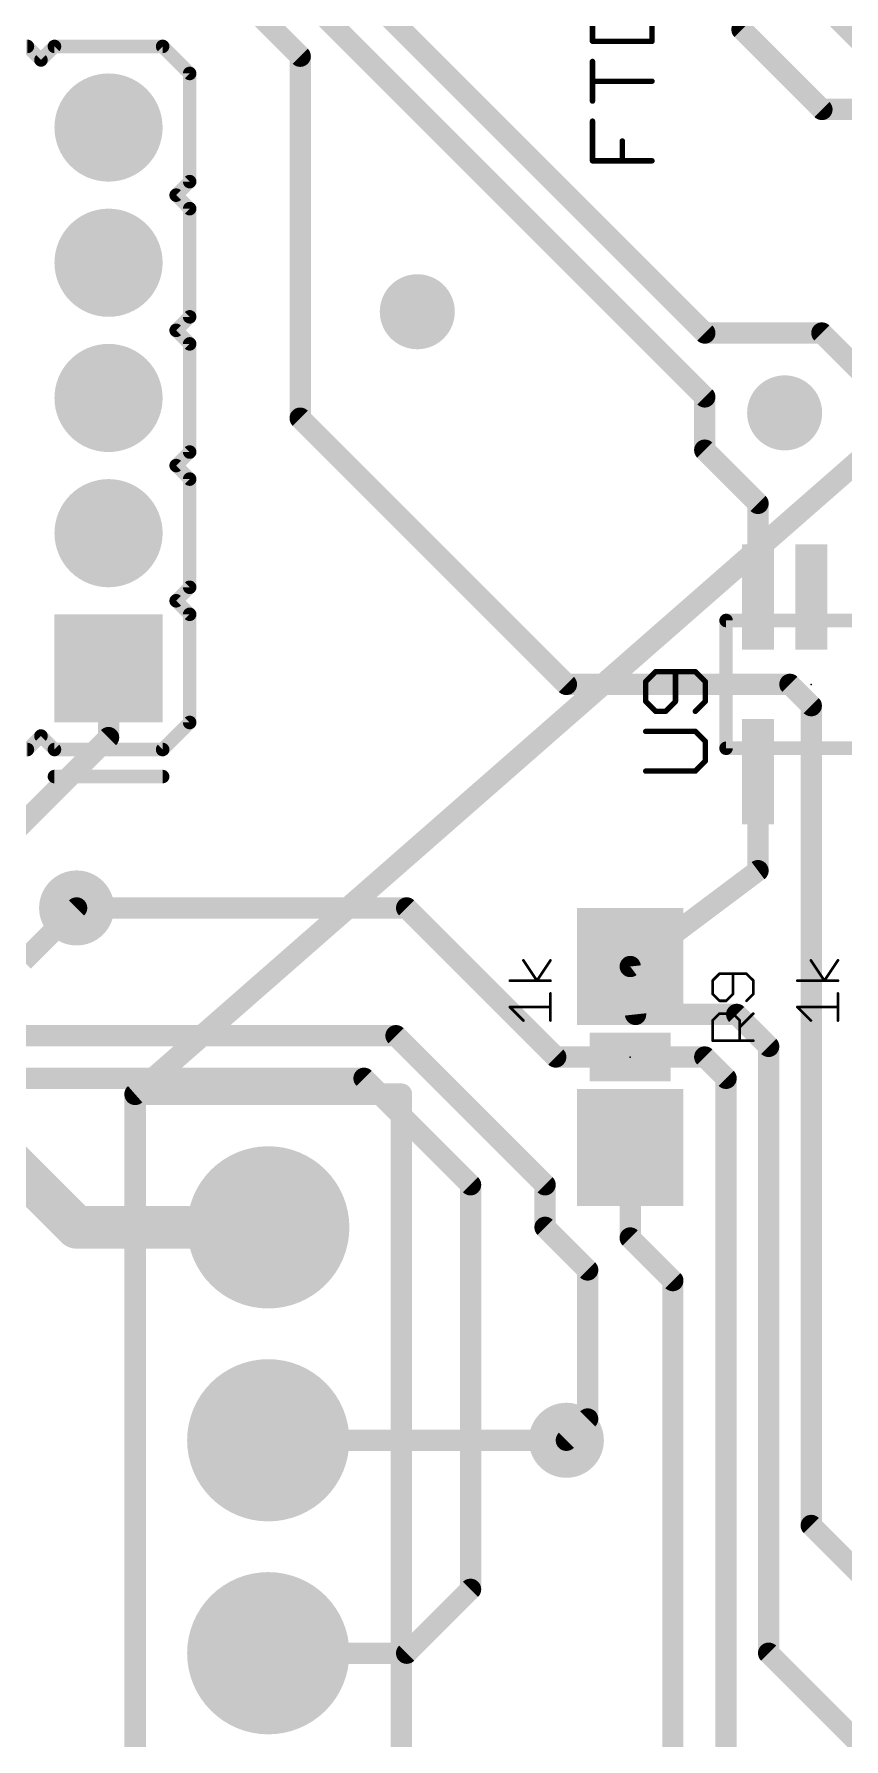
# Model space of a CAD drawing. Extents: x -0.4 to 70.1, y -0.1 to 70.1.
# Drawn here: x 42.4 to 50.01, y 45.3 to 61.31 of the extents above; entities that cross this region are included whole.
import ezdxf

# ---------------------------------------------------------------- set-up
doc = ezdxf.new("R2010")
doc.units = 0
for name, color, linetype in [('1', 22, 'CONTINUOUS'), ('16', 175, 'CONTINUOUS'), ('17', 82, 'CONTINUOUS'), ('18', 82, 'CONTINUOUS'), ('21', 253, 'CONTINUOUS'), ('23', 7, 'CONTINUOUS'), ('25', 253, 'CONTINUOUS'), ('27', 253, 'CONTINUOUS')]:
    doc.layers.add(name, color=color, linetype=linetype)

# ---------------------------------------------------------------- blocks, each defined once
blk = doc.blocks.new('SQUAREP')
blk.add_solid([(-0.5, -0.5), (0.5, -0.5), (-0.5, 0.5), (0.5, 0.5)])
blk = doc.blocks.new('ROUNDP')
at = {"const_width": 0.5}
blk.add_lwpolyline([(0, -0.25, 1), (0, 0.25, 1), (0, -0.25)], format="xyb", dxfattribs=at)
blk = doc.blocks.new('RECT')
blk.add_solid([(-0.5, -0.5), (0.5, -0.5), (-0.5, 0.5), (0.5, 0.5)])
blk = doc.blocks.new('ROUNDV')
at = {"const_width": 0.5}
blk.add_lwpolyline([(0, -0.25, 1), (0, 0.25, 1), (0, -0.25)], format="xyb", dxfattribs=at)

msp = doc.modelspace()

# ---------------------------------------------------------------- linework, layer by layer
at = {"layer": '1'}
for points, const_width in [([(48.7, 58.5), (44.7, 62.5)], 0.2), ([(49.05, 62.5), (49.05, 61.35)], 0.2), ([(48.7, 57.9), (44.5, 62.1)], 0.2), ([(44.3, 61.7), (44.9, 61.1)], 0.2), ([(49.95, 61.45), (50.4, 61)], 0.2), ([(49.05, 61.35), (49.8, 60.6)], 0.2), ([(44.9, 61.1), (44.9, 57.7)], 0.2), ([(49.8, 60.6), (53.1607, 60.6)], 0.2), ([(49.8, 58.5), (48.7, 58.5)], 0.2), ([(50.2, 58.1), (49.8, 58.5)], 0.2), ([(48.7, 57.4), (48.7, 57.9)], 0.2), ([(44.9, 57.7), (47.4, 55.2)], 0.2), ([(49.2, 56.9), (48.7, 57.4)], 0.2), ([(49.2, 56.02), (49.2, 56.9)], 0.2), ([(47.4, 55.2), (49.5, 55.2)], 0.2), ([(49.5, 55.2), (49.7, 55)], 0.2), ([(49.7, 55), (49.7, 47.3)], 0.2), ([(49.2, 54.38), (49.2, 53.45)], 0.2), ([(49.2, 53.45), (48, 52.55)], 0.2), ([(42.8, 53.1), (45.9, 53.1)], 0.2), ([(45.9, 53.1), (47.3, 51.7)], 0.2), ([(48, 52.55), (48.05, 52.1)], 0.2), ([(48.05, 52.1), (49, 52.1)], 0.2), ([(49, 52.1), (49.3, 51.8)], 0.2), ([(41, 51.9), (45.8, 51.9)], 0.2), ([(45.8, 51.9), (47.2, 50.5)], 0.2), ([(49.3, 51.8), (49.3, 46.1)], 0.2), ([(47.3, 51.7), (48.7, 51.7)], 0.2), ([(48.7, 51.7), (48.9, 51.5)], 0.2), ([(40.8, 51.5), (45.5, 51.5)], 0.2), ([(45.5, 51.5), (46.5, 50.5)], 0.2), ([(48.9, 51.5), (48.9, 43.8)], 0.2), ([(42, 50.9), (42.8, 50.1)], 0.4), ([(48, 50), (48, 50.85)], 0.2), ([(46.5, 50.5), (46.5, 46.7)], 0.2), ([(47.2, 50.5), (47.2, 50.1)], 0.2), ([(42.8, 50.1), (44.6, 50.1)], 0.4), ([(47.2, 50.1), (47.6, 49.7)], 0.2), ([(48.4, 49.6), (48, 50)], 0.2), ([(47.6, 49.7), (47.6, 48.3)], 0.2), ([(48.4, 32.5), (48.4, 49.6)], 0.2), ([(47.6, 48.3), (47.4, 48.1)], 0.2), ([(49.7, 47.3), (51.4, 45.6)], 0.2), ([(46.5, 46.7), (45.9, 46.1)], 0.2), ([(45.9, 46.1), (44.6, 46.1)], 0.2), ([(49.3, 46.1), (51.2, 44.2)], 0.2)]:
    msp.add_lwpolyline(points, dxfattribs=dict(at, const_width=const_width))
for points, const_width in [([(49.0854, 61.3854, 1), (49.0146, 61.3146)], 0.1), ([(49, 61.35, 1), (49.1, 61.35)], 0.1), ([(44.95, 61.1, 1), (44.85, 61.1)], 0.1), ([(44.8646, 61.0646, 1), (44.9354, 61.1354)], 0.1), ([(49.8, 60.65, 1), (49.8, 60.55)], 0.1), ([(49.7646, 60.5646, 1), (49.8354, 60.6354)], 0.1), ([(48.7, 58.55, 1), (48.7, 58.45)], 0.1), ([(48.6646, 58.4646, 1), (48.7354, 58.5354)], 0.1), ([(49.8354, 58.5354, 1), (49.7646, 58.4646)], 0.1), ([(49.8, 58.45, 1), (49.8, 58.55)], 0.1), ([(48.75, 57.9, 1), (48.65, 57.9)], 0.1), ([(48.6646, 57.8646, 1), (48.7354, 57.9354)], 0.1), ([(44.9354, 57.7354, 1), (44.8646, 57.6646)], 0.1), ([(44.85, 57.7, 1), (44.95, 57.7)], 0.1), ([(48.7354, 57.4354, 1), (48.6646, 57.3646)], 0.1), ([(48.65, 57.4, 1), (48.75, 57.4)], 0.1), ([(49.25, 56.9, 1), (49.15, 56.9)], 0.1), ([(49.1646, 56.8646, 1), (49.2354, 56.9354)], 0.1), ([(49.15, 56.02, 1), (49.25, 56.02)], 0.1), ([(47.4, 55.25, 1), (47.4, 55.15)], 0.1), ([(47.3646, 55.1646, 1), (47.4354, 55.2354)], 0.1), ([(49.5354, 55.2354, 1), (49.4646, 55.1646)], 0.1), ([(49.5, 55.15, 1), (49.5, 55.25)], 0.1), ([(49.75, 55, 1), (49.65, 55)], 0.1), ([(49.6646, 54.9646, 1), (49.7354, 55.0354)], 0.1), ([(49.25, 54.38, 1), (49.15, 54.38)], 0.1), ([(49.15, 53.45, 1), (49.25, 53.45)], 0.1), ([(49.23, 53.41, 1), (49.17, 53.49)], 0.1), ([(42.8, 53.15, 1), (42.8, 53.05)], 0.1), ([(45.9354, 53.1354, 1), (45.8646, 53.0646)], 0.1), ([(45.9, 53.05, 1), (45.9, 53.15)], 0.1), ([(48.0497, 52.5555, 1), (47.9503, 52.5445)], 0.1), ([(47.97, 52.59, 1), (48.03, 52.51)], 0.1), ([(48.05, 52.15, 1), (48.05, 52.05)], 0.1), ([(48.0003, 52.0945, 1), (48.0997, 52.1055)], 0.1), ([(49.0354, 52.1354, 1), (48.9646, 52.0646)], 0.1), ([(49, 52.05, 1), (49, 52.15)], 0.1), ([(45.8354, 51.9354, 1), (45.7646, 51.8646)], 0.1), ([(45.8, 51.85, 1), (45.8, 51.95)], 0.1), ([(49.35, 51.8, 1), (49.25, 51.8)], 0.1), ([(49.2646, 51.7646, 1), (49.3354, 51.8354)], 0.1), ([(47.3, 51.75, 1), (47.3, 51.65)], 0.1), ([(47.2646, 51.6646, 1), (47.3354, 51.7354)], 0.1), ([(48.7354, 51.7354, 1), (48.6646, 51.6646)], 0.1), ([(48.7, 51.65, 1), (48.7, 51.75)], 0.1), ([(45.5354, 51.5354, 1), (45.4646, 51.4646)], 0.1), ([(45.5, 51.45, 1), (45.5, 51.55)], 0.1), ([(48.95, 51.5, 1), (48.85, 51.5)], 0.1), ([(48.8646, 51.4646, 1), (48.9354, 51.5354)], 0.1), ([(48.05, 50.85, 1), (47.95, 50.85)], 0.1), ([(46.55, 50.5, 1), (46.45, 50.5)], 0.1), ([(47.25, 50.5, 1), (47.15, 50.5)], 0.1), ([(46.4646, 50.4646, 1), (46.5354, 50.5354)], 0.1), ([(47.1646, 50.4646, 1), (47.2354, 50.5354)], 0.1), ([(42.8, 50.2, 1), (42.8, 50)], 0.2), ([(44.6, 50, 1), (44.6, 50.2)], 0.2), ([(42.7293, 50.0293, 1), (42.8707, 50.1707)], 0.2), ([(47.2354, 50.1354, 1), (47.1646, 50.0646)], 0.1), ([(47.15, 50.1, 1), (47.25, 50.1)], 0.1), ([(48.0354, 50.0354, 1), (47.9646, 49.9646)], 0.1), ([(47.95, 50, 1), (48.05, 50)], 0.1), ([(47.65, 49.7, 1), (47.55, 49.7)], 0.1), ([(47.5646, 49.6646, 1), (47.6354, 49.7354)], 0.1), ([(48.45, 49.6, 1), (48.35, 49.6)], 0.1), ([(48.3646, 49.5646, 1), (48.4354, 49.6354)], 0.1), ([(47.6354, 48.2646, 1), (47.5646, 48.3354)], 0.1), ([(47.55, 48.3, 1), (47.65, 48.3)], 0.1), ([(47.3646, 48.1354, 1), (47.4354, 48.0646)], 0.1), ([(49.7354, 47.3354, 1), (49.6646, 47.2646)], 0.1), ([(49.65, 47.3, 1), (49.75, 47.3)], 0.1), ([(46.5354, 46.6646, 1), (46.4646, 46.7354)], 0.1), ([(46.45, 46.7, 1), (46.55, 46.7)], 0.1), ([(44.6, 46.15, 1), (44.6, 46.05)], 0.1), ([(45.8646, 46.1354, 1), (45.9354, 46.0646)], 0.1), ([(45.9, 46.05, 1), (45.9, 46.15)], 0.1), ([(49.3354, 46.1354, 1), (49.2646, 46.0646)], 0.1), ([(49.25, 46.1, 1), (49.35, 46.1)], 0.1)]:
    msp.add_lwpolyline(points, format="xyb", dxfattribs=dict(at, const_width=const_width))
at = {"layer": '16', "const_width": 0.2}
for points in [[(43.1, 55.35), (43.1, 54.7)], [(41.3, 52.9), (43.1, 54.7)], [(42.3, 52.6), (42.8, 53.1)], [(47.4, 48.1), (44.6, 48.1)]]:
    msp.add_lwpolyline(points, dxfattribs=at)
at = {"layer": '16', "const_width": 0.1}
for points in [[(43.15, 55.35, 1), (43.05, 55.35)], [(43.1354, 54.6646, 1), (43.0646, 54.7354)], [(43.05, 54.7, 1), (43.15, 54.7)], [(42.8354, 53.0646, 1), (42.7646, 53.1354)], [(44.6, 48.15, 1), (44.6, 48.05)], [(47.4, 48.05, 1), (47.4, 48.15)]]:
    msp.add_lwpolyline(points, format="xyb", dxfattribs=at)
at = {"layer": '21'}
for points, const_width in [([(41.322, 61.192), (42.338, 61.192)], 0.127), ([(42.338, 61.192), (42.465, 61.065)], 0.127), ([(42.465, 61.065), (42.592, 61.192)], 0.127), ([(42.592, 61.192), (43.608, 61.192)], 0.127), ([(43.608, 61.192), (43.862, 60.938)], 0.127), ([(43.862, 60.938), (43.862, 59.922)], 0.127), ([(43.862, 59.922), (43.735, 59.795)], 0.127), ([(43.735, 59.795), (43.862, 59.668)], 0.127), ([(43.862, 59.668), (43.862, 58.652)], 0.127), ([(43.862, 58.652), (43.735, 58.525)], 0.127), ([(43.735, 58.525), (43.862, 58.398)], 0.127), ([(43.862, 58.398), (43.862, 57.382)], 0.127), ([(43.35, 51.35), (50.6, 57.7)], 0.2032), ([(43.862, 57.382), (43.735, 57.255)], 0.127), ([(43.735, 57.255), (43.862, 57.128)], 0.127), ([(43.862, 57.128), (43.862, 56.112)], 0.127), ([(43.862, 56.112), (43.735, 55.985)], 0.127), ([(43.735, 55.985), (43.862, 55.858)], 0.127), ([(43.862, 55.858), (43.862, 54.842)], 0.127), ([(50.5, 55.8), (48.9, 55.8)], 0.127), ([(48.9, 55.8), (48.9, 54.6)], 0.127), ([(42.465, 54.715), (42.338, 54.588)], 0.127), ([(42.592, 54.588), (42.465, 54.715)], 0.127), ([(43.862, 54.842), (43.608, 54.588)], 0.127), ([(42.338, 54.588), (41.322, 54.588)], 0.127), ([(43.608, 54.588), (42.592, 54.588)], 0.127), ([(48.9, 54.6), (50.5, 54.6)], 0.127), ([(43.608, 54.334), (42.592, 54.334)], 0.127), ([(45.85, 51.35), (43.35, 51.35)], 0.2032), ([(43.35, 51.35), (43.35, 30.85)], 0.2032), ([(45.85, 51.35), (45.85, 30.85)], 0.2032)]:
    msp.add_lwpolyline(points, dxfattribs=dict(at, const_width=const_width))
for points, const_width in [([(42.338, 61.1602, 1), (42.338, 61.2238)], 0.0635), ([(42.592, 61.2238, 1), (42.592, 61.1602)], 0.0635), ([(42.6145, 61.1695, 1), (42.5695, 61.2145)], 0.0635), ([(43.6305, 61.2145, 1), (43.5855, 61.1695)], 0.0635), ([(43.608, 61.1602, 1), (43.608, 61.2238)], 0.0635), ([(42.4425, 61.0875, 1), (42.4875, 61.0425)], 0.0635), ([(42.4425, 61.0425, 1), (42.4875, 61.0875)], 0.0635), ([(43.8938, 60.938, 1), (43.8302, 60.938)], 0.0635), ([(43.8395, 60.9155, 1), (43.8845, 60.9605)], 0.0635), ([(43.8302, 59.922, 1), (43.8938, 59.922)], 0.0635), ([(43.8845, 59.8995, 1), (43.8395, 59.9445)], 0.0635), ([(43.7575, 59.8175, 1), (43.7125, 59.7725)], 0.0635), ([(43.7125, 59.8175, 1), (43.7575, 59.7725)], 0.0635), ([(43.8938, 59.668, 1), (43.8302, 59.668)], 0.0635), ([(43.8395, 59.6455, 1), (43.8845, 59.6905)], 0.0635), ([(43.8302, 58.652, 1), (43.8938, 58.652)], 0.0635), ([(43.8845, 58.6295, 1), (43.8395, 58.6745)], 0.0635), ([(43.7575, 58.5475, 1), (43.7125, 58.5025)], 0.0635), ([(43.7125, 58.5475, 1), (43.7575, 58.5025)], 0.0635), ([(43.8938, 58.398, 1), (43.8302, 58.398)], 0.0635), ([(43.8395, 58.3755, 1), (43.8845, 58.4205)], 0.0635), ([(43.8302, 57.382, 1), (43.8938, 57.382)], 0.0635), ([(43.8845, 57.3595, 1), (43.8395, 57.4045)], 0.0635), ([(43.7575, 57.2775, 1), (43.7125, 57.2325)], 0.0635), ([(43.7125, 57.2775, 1), (43.7575, 57.2325)], 0.0635), ([(43.8938, 57.128, 1), (43.8302, 57.128)], 0.0635), ([(43.8395, 57.1055, 1), (43.8845, 57.1505)], 0.0635), ([(43.7575, 56.0075, 1), (43.7125, 55.9625)], 0.0635), ([(43.8302, 56.112, 1), (43.8938, 56.112)], 0.0635), ([(43.8845, 56.0895, 1), (43.8395, 56.1345)], 0.0635), ([(43.7125, 56.0075, 1), (43.7575, 55.9625)], 0.0635), ([(43.8938, 55.858, 1), (43.8302, 55.858)], 0.0635), ([(43.8395, 55.8355, 1), (43.8845, 55.8805)], 0.0635), ([(48.9, 55.8318, 1), (48.9, 55.7683)], 0.0635), ([(48.9318, 55.8, 1), (48.8683, 55.8)], 0.0635), ([(42.4875, 54.7375, 1), (42.4425, 54.6925)], 0.0635), ([(42.4875, 54.6925, 1), (42.4425, 54.7375)], 0.0635), ([(43.8302, 54.842, 1), (43.8938, 54.842)], 0.0635), ([(43.8845, 54.8195, 1), (43.8395, 54.8645)], 0.0635), ([(42.338, 54.5562, 1), (42.338, 54.6198)], 0.0635), ([(42.592, 54.6198, 1), (42.592, 54.5562)], 0.0635), ([(42.5695, 54.5655, 1), (42.6145, 54.6105)], 0.0635), ([(43.5855, 54.6105, 1), (43.6305, 54.5655)], 0.0635), ([(43.608, 54.5562, 1), (43.608, 54.6198)], 0.0635), ([(48.9, 54.6318, 1), (48.9, 54.5682)], 0.0635), ([(48.8683, 54.6, 1), (48.9318, 54.6)], 0.0635), ([(42.592, 54.3658, 1), (42.592, 54.3023)], 0.0635), ([(43.608, 54.3023, 1), (43.608, 54.3658)], 0.0635), ([(43.35, 51.4008, 1), (43.35, 51.2992)], 0.1016), ([(43.4008, 51.35, 1), (43.2992, 51.35)], 0.1016), ([(43.3165, 51.3882, 1), (43.3835, 51.3118)], 0.1016), ([(45.9008, 51.35, 1), (45.7992, 51.35)], 0.1016), ([(45.85, 51.2992, 1), (45.85, 51.4008)], 0.1016)]:
    msp.add_lwpolyline(points, format="xyb", dxfattribs=dict(at, const_width=const_width))
at = {"layer": '23'}
for p in [(49.7, 55.2), (48, 51.7)]:
    msp.add_point(p, dxfattribs=at)
at = {"layer": '25'}
for points, const_width in [([(47.6453, 61.5197), (47.6453, 61.24)], 0.0508), ([(48.2046, 61.24), (48.2046, 61.5197)], 0.0508), ([(47.6453, 61.24), (48.2046, 61.24)], 0.0508), ([(47.6453, 60.6787), (47.6453, 61.0516)], 0.0508), ([(48.2046, 60.8651), (47.6453, 60.8651)], 0.0508), ([(47.6453, 60.1174), (47.6453, 60.4903)], 0.0508), ([(47.925, 60.1174), (47.925, 60.3038)], 0.0508), ([(48.2046, 60.1174), (47.6453, 60.1174)], 0.0508), ([(48.2385, 55.3196), (48.1453, 55.2263)], 0.0508), ([(48.1453, 55.2263), (48.1453, 55.0399)], 0.0508), ([(48.6114, 55.3196), (48.2385, 55.3196)], 0.0508), ([(48.425, 55.0399), (48.425, 55.3196)], 0.0508), ([(48.7046, 55.2263), (48.6114, 55.3196)], 0.0508), ([(48.7046, 55.0399), (48.7046, 55.2263)], 0.0508), ([(48.1453, 55.0399), (48.2385, 54.9467)], 0.0508), ([(48.2385, 54.9467), (48.3317, 54.9467)], 0.0508), ([(48.3317, 54.9467), (48.425, 55.0399)], 0.0508), ([(48.6114, 54.9467), (48.7046, 55.0399)], 0.0508), ([(48.6114, 54.7583), (48.1453, 54.7583)], 0.0508), ([(48.7046, 54.665), (48.6114, 54.7583)], 0.0508), ([(48.7046, 54.4786), (48.7046, 54.665)], 0.0508), ([(48.6114, 54.3854), (48.7046, 54.4786)], 0.0508), ([(48.1453, 54.3854), (48.6114, 54.3854)], 0.0508), ([(48.8379, 52.4817), (48.7744, 52.4182)], 0.0254), ([(48.7744, 52.4182), (48.7744, 52.291)], 0.0254), ([(49.0921, 52.4817), (48.8379, 52.4817)], 0.0254), ([(48.965, 52.291), (48.965, 52.4817)], 0.0254), ([(49.1557, 52.4182), (49.0921, 52.4817)], 0.0254), ([(49.1557, 52.291), (49.1557, 52.4182)], 0.0254), ([(48.7744, 52.291), (48.8379, 52.2275)], 0.0254), ([(48.8379, 52.2275), (48.9015, 52.2275)], 0.0254), ([(48.9015, 52.2275), (48.965, 52.291)], 0.0254), ([(49.0921, 52.2275), (49.1557, 52.291)], 0.0254), ([(48.7744, 52.0439), (48.8379, 52.1075)], 0.0254), ([(48.7744, 51.8533), (48.7744, 52.0439)], 0.0254), ([(48.8379, 52.1075), (48.965, 52.1075)], 0.0254), ([(48.965, 52.1075), (49.0286, 52.0439)], 0.0254), ([(49.0286, 51.9804), (49.1557, 52.1075)], 0.0254), ([(49.0286, 52.0439), (49.0286, 51.8533)], 0.0254), ([(49.1557, 51.8533), (48.7744, 51.8533)], 0.0254)]:
    msp.add_lwpolyline(points, dxfattribs=dict(at, const_width=const_width))
for points, const_width in [([(47.6453, 61.2527, 1), (47.6453, 61.2273)], 0.0254), ([(47.6326, 61.24, 1), (47.658, 61.24)], 0.0254), ([(48.1919, 61.24, 1), (48.2173, 61.24)], 0.0254), ([(48.2046, 61.2273, 1), (48.2046, 61.2527)], 0.0254), ([(47.658, 61.0516, 1), (47.6326, 61.0516)], 0.0254), ([(47.6453, 60.8778, 1), (47.6453, 60.8524)], 0.0254), ([(48.2046, 60.8524, 1), (48.2046, 60.8778)], 0.0254), ([(47.6326, 60.6787, 1), (47.658, 60.6787)], 0.0254), ([(47.658, 60.4903, 1), (47.6326, 60.4903)], 0.0254), ([(47.9377, 60.3038, 1), (47.9123, 60.3038)], 0.0254), ([(47.6453, 60.1301, 1), (47.6453, 60.1047)], 0.0254), ([(47.6326, 60.1174, 1), (47.658, 60.1174)], 0.0254), ([(47.9123, 60.1174, 1), (47.9377, 60.1174)], 0.0254), ([(48.2046, 60.1047, 1), (48.2046, 60.1301)], 0.0254), ([(48.158, 55.2263, 1), (48.1326, 55.2263)], 0.0254), ([(48.1363, 55.2353, 1), (48.1543, 55.2174)], 0.0254), ([(48.2385, 55.3323, 1), (48.2385, 55.3069)], 0.0254), ([(48.2475, 55.3106, 1), (48.2296, 55.3285)], 0.0254), ([(48.4377, 55.3196, 1), (48.4123, 55.3196)], 0.0254), ([(48.6204, 55.3285, 1), (48.6024, 55.3106)], 0.0254), ([(48.6114, 55.3069, 1), (48.6114, 55.3323)], 0.0254), ([(48.7173, 55.2263, 1), (48.6919, 55.2263)], 0.0254), ([(48.6956, 55.2174, 1), (48.7136, 55.2353)], 0.0254), ([(48.1543, 55.0489, 1), (48.1363, 55.0309)], 0.0254), ([(48.1326, 55.0399, 1), (48.158, 55.0399)], 0.0254), ([(48.2385, 54.9594, 1), (48.2385, 54.934)], 0.0254), ([(48.2296, 54.9377, 1), (48.2475, 54.9557)], 0.0254), ([(48.3228, 54.9557, 1), (48.3407, 54.9377)], 0.0254), ([(48.3317, 54.934, 1), (48.3317, 54.9594)], 0.0254), ([(48.4123, 55.0399, 1), (48.4377, 55.0399)], 0.0254), ([(48.4339, 55.0309, 1), (48.416, 55.0489)], 0.0254), ([(48.6024, 54.9557, 1), (48.6204, 54.9377)], 0.0254), ([(48.6919, 55.0399, 1), (48.7173, 55.0399)], 0.0254), ([(48.7136, 55.0309, 1), (48.6956, 55.0489)], 0.0254), ([(48.1453, 54.771, 1), (48.1453, 54.7456)], 0.0254), ([(48.6204, 54.7672, 1), (48.6024, 54.7493)], 0.0254), ([(48.6114, 54.7456, 1), (48.6114, 54.771)], 0.0254), ([(48.7173, 54.665, 1), (48.6919, 54.665)], 0.0254), ([(48.6956, 54.6561, 1), (48.7136, 54.674)], 0.0254), ([(48.6919, 54.4786, 1), (48.7173, 54.4786)], 0.0254), ([(48.7136, 54.4696, 1), (48.6956, 54.4876)], 0.0254), ([(48.1453, 54.3981, 1), (48.1453, 54.3727)], 0.0254), ([(48.6024, 54.3944, 1), (48.6204, 54.3764)], 0.0254), ([(48.6114, 54.3727, 1), (48.6114, 54.3981)], 0.0254), ([(48.7807, 52.4182, 1), (48.768, 52.4182)], 0.0127), ([(48.7699, 52.4226, 1), (48.7789, 52.4137)], 0.0127), ([(48.8379, 52.4881, 1), (48.8379, 52.4754)], 0.0127), ([(48.8424, 52.4772, 1), (48.8334, 52.4862)], 0.0127), ([(48.9714, 52.4817, 1), (48.9587, 52.4817)], 0.0127), ([(49.0966, 52.4862, 1), (49.0877, 52.4772)], 0.0127), ([(49.0921, 52.4754, 1), (49.0921, 52.4881)], 0.0127), ([(49.1621, 52.4182, 1), (49.1494, 52.4182)], 0.0127), ([(49.1512, 52.4137, 1), (49.1602, 52.4226)], 0.0127), ([(48.7789, 52.2955, 1), (48.7699, 52.2866)], 0.0127), ([(48.768, 52.291, 1), (48.7807, 52.291)], 0.0127), ([(48.8379, 52.2338, 1), (48.8379, 52.2211)], 0.0127), ([(48.8334, 52.223, 1), (48.8424, 52.232)], 0.0127), ([(48.897, 52.232, 1), (48.906, 52.223)], 0.0127), ([(48.9015, 52.2211, 1), (48.9015, 52.2338)], 0.0127), ([(48.9587, 52.291, 1), (48.9714, 52.291)], 0.0127), ([(48.9695, 52.2866, 1), (48.9605, 52.2955)], 0.0127), ([(49.0877, 52.232, 1), (49.0966, 52.223)], 0.0127), ([(49.1494, 52.291, 1), (49.1621, 52.291)], 0.0127), ([(49.1602, 52.2866, 1), (49.1512, 52.2955)], 0.0127), ([(48.7807, 52.0439, 1), (48.768, 52.0439)], 0.0127), ([(48.7699, 52.0484, 1), (48.7789, 52.0395)], 0.0127), ([(48.8379, 52.1138, 1), (48.8379, 52.1012)], 0.0127), ([(48.8424, 52.103, 1), (48.8334, 52.112)], 0.0127), ([(48.9695, 52.112, 1), (48.9605, 52.103)], 0.0127), ([(48.965, 52.1012, 1), (48.965, 52.1138)], 0.0127), ([(49.0349, 52.0439, 1), (49.0222, 52.0439)], 0.0127), ([(49.0241, 52.0395, 1), (49.0331, 52.0484)], 0.0127), ([(49.1602, 52.103, 1), (49.1512, 52.112)], 0.0127), ([(49.0241, 51.9849, 1), (49.0331, 51.9759)], 0.0127), ([(48.7744, 51.8596, 1), (48.7744, 51.8469)], 0.0127), ([(48.768, 51.8533, 1), (48.7807, 51.8533)], 0.0127), ([(49.0222, 51.8533, 1), (49.0349, 51.8533)], 0.0127), ([(49.1557, 51.8469, 1), (49.1557, 51.8596)], 0.0127)]:
    msp.add_lwpolyline(points, format="xyb", dxfattribs=dict(at, const_width=const_width))
at = {"layer": '27', "const_width": 0.0254}
for points in [[(47.1236, 52.4169), (46.9965, 52.6075)], [(47.2507, 52.6075), (47.1236, 52.4169)], [(49.8236, 52.4169), (49.6965, 52.6075)], [(49.9507, 52.6075), (49.8236, 52.4169)], [(47.2507, 52.4169), (46.8694, 52.4169)], [(49.9507, 52.4169), (49.5694, 52.4169)], [(47.2507, 52.0427), (47.2507, 52.2969)], [(49.9507, 52.0427), (49.9507, 52.2969)], [(46.9965, 52.0427), (46.8694, 52.1698)], [(46.8694, 52.1698), (47.2507, 52.1698)], [(49.6965, 52.0427), (49.5694, 52.1698)], [(49.5694, 52.1698), (49.9507, 52.1698)]]:
    msp.add_lwpolyline(points, dxfattribs=at)
at = {"layer": '27', "const_width": 0.0127}
for points in [[(47.0018, 52.611, 1), (46.9912, 52.604)], [(47.256, 52.604, 1), (47.2454, 52.611)], [(49.7018, 52.611, 1), (49.6912, 52.604)], [(49.956, 52.604, 1), (49.9454, 52.611)], [(46.8694, 52.4232, 1), (46.8694, 52.4105)], [(47.1183, 52.4204, 1), (47.1289, 52.4133)], [(47.1183, 52.4133, 1), (47.1289, 52.4204)], [(47.2507, 52.4105, 1), (47.2507, 52.4232)], [(49.5694, 52.4232, 1), (49.5694, 52.4105)], [(49.8183, 52.4204, 1), (49.8289, 52.4133)], [(49.8183, 52.4133, 1), (49.8289, 52.4204)], [(49.9507, 52.4105, 1), (49.9507, 52.4232)], [(47.257, 52.2969, 1), (47.2444, 52.2969)], [(49.9571, 52.2969, 1), (49.9444, 52.2969)], [(46.8739, 52.1742, 1), (46.8649, 52.1653)], [(46.8694, 52.1761, 1), (46.8694, 52.1634)], [(46.992, 52.0382, 1), (47.001, 52.0471)], [(47.2444, 52.0427, 1), (47.257, 52.0427)], [(47.2507, 52.1634, 1), (47.2507, 52.1761)], [(49.5739, 52.1742, 1), (49.5649, 52.1653)], [(49.5694, 52.1761, 1), (49.5694, 52.1634)], [(49.692, 52.0382, 1), (49.701, 52.0471)], [(49.9444, 52.0427, 1), (49.9571, 52.0427)], [(49.9507, 52.1634, 1), (49.9507, 52.1761)]]:
    msp.add_lwpolyline(points, format="xyb", dxfattribs=at)

# ---------------------------------------------------------------- block references
at = {"layer": '1', "xscale": 0.99, "yscale": 0.3, "rotation": 90}
for p in [(49.2, 56.02), (49.7, 56.02), (49.2, 54.38)]:
    msp.add_blockref('RECT', p, dxfattribs=at)
at = {"layer": '1', "xscale": 1.1, "rotation": 270}
for p in [(48, 52.55), (48, 50.85)]:
    msp.add_blockref('RECT', p, dxfattribs=at)
at = {"layer": '17', "rotation": 180}
for name, p, xscale, yscale in [('ROUNDP', (43.1, 60.43), 1.016, 1.016), ('ROUNDP', (43.1, 60.43), 1.016, 1.016), ('ROUNDP', (43.1, 59.16), 1.016, 1.016), ('ROUNDP', (43.1, 59.16), 1.016, 1.016), ('ROUNDP', (43.1, 57.89), 1.016, 1.016), ('ROUNDP', (43.1, 57.89), 1.016, 1.016), ('ROUNDP', (43.1, 56.62), 1.016, 1.016), ('ROUNDP', (43.1, 56.62), 1.016, 1.016), ('SQUAREP', (43.1, 55.35), 1.016, 1.016), ('SQUAREP', (43.1, 55.35), 1.016, 1.016), ('ROUNDP', (44.6, 48.1), 1.524, 1.524), ('ROUNDP', (44.6, 48.1), 1.524, 1.524)]:
    msp.add_blockref(name, p, dxfattribs=dict(at, xscale=xscale, yscale=yscale))
at = {"layer": '17', "xscale": 1.524, "yscale": 1.524}
for p in [(44.6, 50.1), (44.6, 50.1), (44.6, 46.1), (44.6, 46.1)]:
    msp.add_blockref('ROUNDP', p, dxfattribs=at)
at = {"layer": '18', "xscale": 0.7048, "yscale": 0.7048}
for p in [(46, 58.7), (46, 58.7), (49.45, 57.75), (49.45, 57.75), (42.8, 53.1), (42.8, 53.1), (47.4, 48.1), (47.4, 48.1)]:
    msp.add_blockref('ROUNDV', p, dxfattribs=at)
at = {"layer": '21', "xscale": 0.4572, "yscale": 0.762, "rotation": 270}
msp.add_blockref('RECT', (48, 51.7), dxfattribs=at)

doc.saveas('drawing.dxf')
